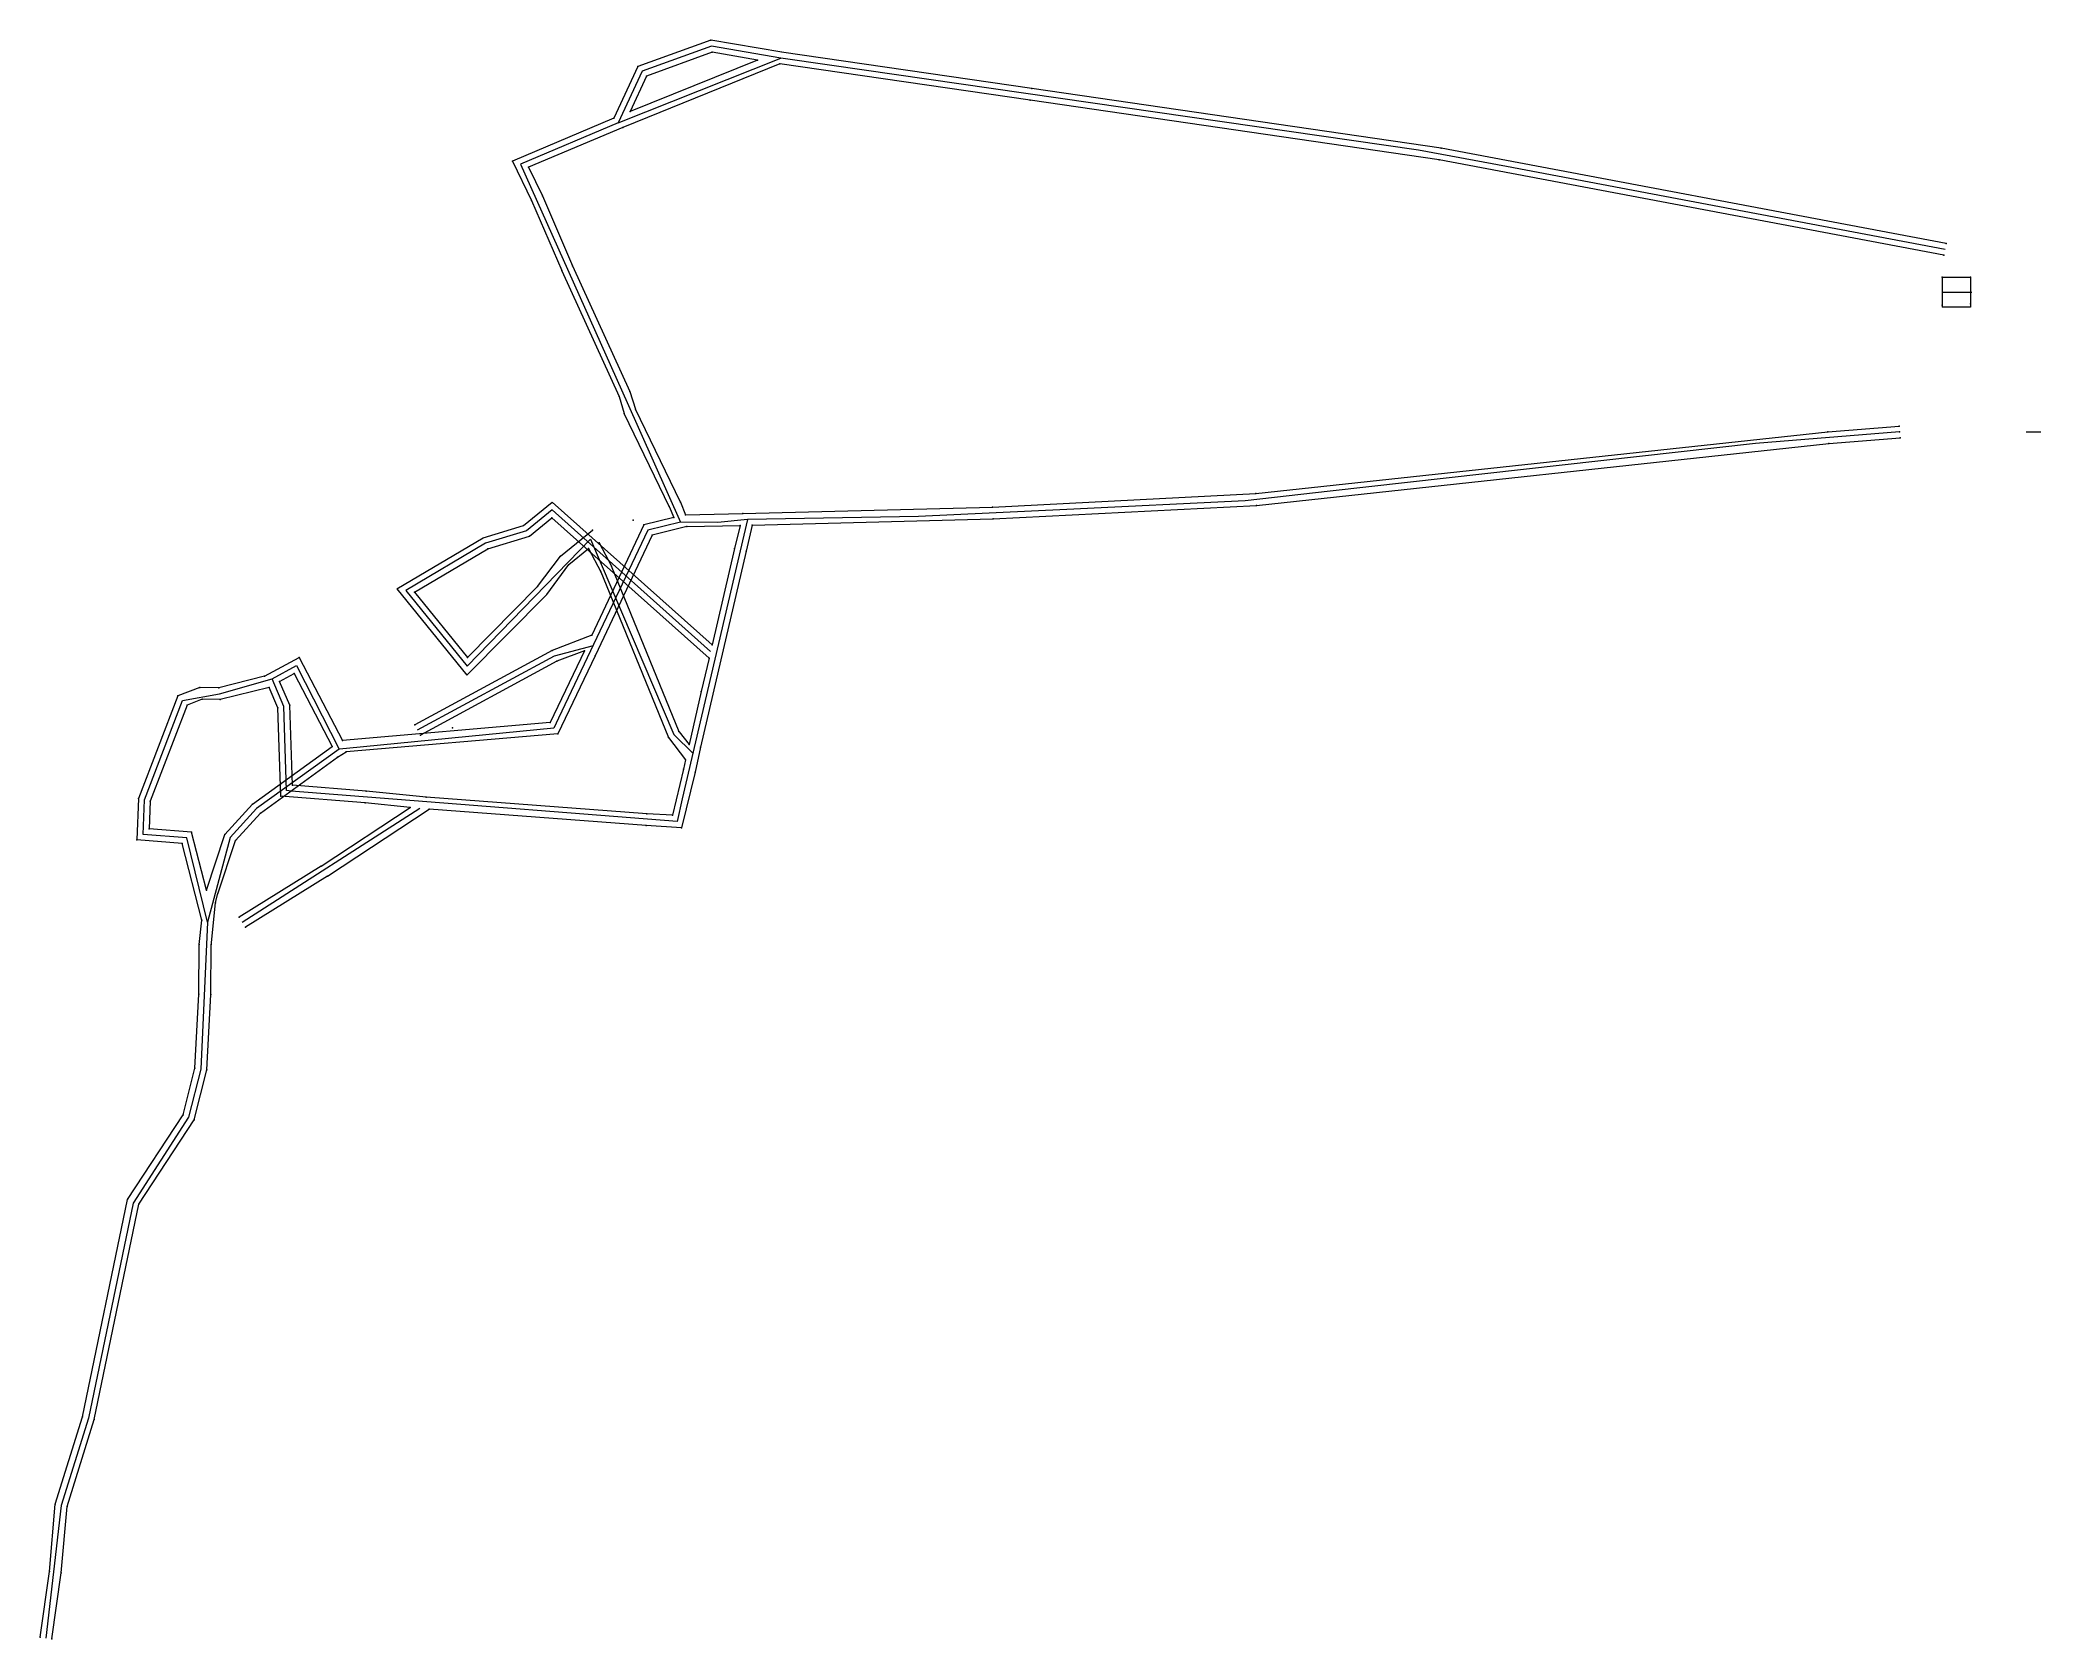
# Model space of a CAD drawing. Header units: millimetres. Extents: x 633707 to 634379, y 4414814 to 4415351.
import ezdxf

# ---------------------------------------------------------------- set-up
doc = ezdxf.new("R2010")
doc.units = ezdxf.units.MM
for name, color, linetype, lineweight in [('DESENDRE_DUZENLEM', 1, 'Continuous', 0), ('GEOFENCE', 3, 'Continuous', 0), ('INIT_COORD', 150, 'Continuous', 0), ('LAGIM_DUZENLEME', 4, 'Continuous', 0), ('TABAN_YOLU_DUZENLEME', 3, 'Continuous', 0), ('YENI_NOKTA_DUZENLEME', 1, 'Continuous', 0)]:
    doc.layers.add(name, color=color, linetype=linetype, lineweight=lineweight)

msp = doc.modelspace()

# ---------------------------------------------------------------- linework, layer by layer
at = {"layer": 'DESENDRE_DUZENLEM', "lineweight": 0}
for p, q in [((633875.53, 4415299.08, 118.29), (633885.7, 4415275.52, 101.86)), ((633871.9, 4415297.42, 118.29), (633882.03, 4415273.94, 101.86)), ((633882.06, 4415273.86, 101.86), (633901.3, 4415231.6, 84.46)), ((633885.7, 4415275.52, 101.86), (633904.94, 4415233.25, 84.46)), ((633918.29, 4415194.42, 55.01), (633903.08, 4415225.91, 84.49)), ((633921.9, 4415196.16, 55.01), (633906.8, 4415227.4, 84.49)), ((634115.23, 4415199.02, 53.92), (634307.48, 4415219.77, 110.22)), ((634307.48, 4415219.77, 110.22), (634331.43, 4415221.69, 116.04)), ((634307.85, 4415215.79, 110.22), (634331.75, 4415217.7, 116.04)), ((634115.55, 4415195.03, 53.92), (634307.85, 4415215.79, 110.22)), ((634026.79, 4415194.48, 54.38), (634115.23, 4415199.02, 53.92)), ((633923.61, 4415191.88, 55.01), (633942.9, 4415192.29, 55.17)), ((633942.9, 4415192.29, 55.17), (634026.79, 4415194.48, 54.38)), ((633946.09, 4415188.37, 55.17), (634026.9, 4415190.48, 54.38)), ((634027, 4415190.48, 54.38), (634115.55, 4415195.03, 53.92)), ((633924.13, 4415187.89, 55.01), (633941.96, 4415188.27, 55.17)), ((633924.13, 4415187.89, 55.01), (633924.13, 4415187.89, 55.17)), ((633940.13, 4415180.54, 53.25), (633932.58, 4415148.12, 39.09)), ((633944.02, 4415179.61, 53.25), (633932.84, 4415131.58, 39.09)), ((633793.78, 4415143.97, 46.99), (633808.36, 4415116.07, 57)), ((633878.78, 4415146.32, 55.32), (633832.68, 4415121.33, 78.29)), ((633931.55, 4415143.68, 53.25), (633928.94, 4415132.46, 39.09)), ((633792.13, 4415138.5, 46.99), (633804.89, 4415114.06, 57)), ((633880.45, 4415142.67, 55.32), (633834.58, 4415117.81, 78.29)), ((633928.94, 4415132.46, 39.09), (633924.82, 4415114.65, 33.7)), ((633932.84, 4415131.58, 39.09), (633928.72, 4415113.77, 33.7)), ((633787.65, 4415097.31, 27.43), (633786.68, 4415126.98, 46)), ((633791.53, 4415101.02, 27.43), (633790.65, 4415127.87, 46)), ((633928.72, 4415113.77, 33.7), (633926.88, 4415105.43, 31.65)), ((633922.99, 4415106.34, 31.65), (633919.23, 4415090.9, 26.62)), ((633926.88, 4415105.43, 31.65), (633922.32, 4415086.71, 26.62)), ((633923.69, 4415109.54, 33.7), (633922.99, 4415106.34, 31.65)), ((633762.65, 4415065.72, 57.5), (633757.63, 4415085.19, 46.37)), ((633761.11, 4415055.7, 57.5), (633754.47, 4415081.43, 46.37))]:
    msp.add_line(p, q, dxfattribs=at)
at = {"layer": 'GEOFENCE'}
for p, q in [((633901.05, 4415323.59, 118), (633955.62, 4415345.32, 117.52)), ((633932.38, 4415349.34, 117.52), (633909.06, 4415340.89, 117.52)), ((633955.62, 4415345.32, 117.52), (633932.38, 4415349.34, 117.52)), ((633972.03, 4415342.95, 117.42), (633955.62, 4415345.32, 117.52)), ((633909.06, 4415340.89, 117.52), (633901.05, 4415323.59, 118)), ((634169.98, 4415314.44, 116.27), (633972.03, 4415342.95, 117.42)), ((633901.05, 4415323.59, 118), (633868.21, 4415309.66, 118.14)), ((634199.46, 4415308.87, 116.18), (634169.98, 4415314.44, 116.27)), ((633868.21, 4415309.66, 118.14), (633904.01, 4415229.58, 84.47)), ((634248.59, 4415299.59, 116.01), (634199.46, 4415308.87, 116.18)), ((634346.85, 4415281.03, 115.68), (634248.59, 4415299.59, 116.01)), ((634345.84, 4415266.68, 115.68), (634355.84, 4415266.68, 115.68)), ((633904.01, 4415229.58, 84.47), (633921.91, 4415189.41, 55.01)), ((634331.59, 4415219.7, 116.04), (634283.15, 4415215.82, 104.26)), ((634374.09, 4415219.7, 116.04), (634379.09, 4415219.7, 116.04)), ((634283.15, 4415215.82, 104.26), (634140.3, 4415199.81, 61.39)), ((634140.3, 4415199.81, 61.39), (634111.73, 4415196.61, 52.82)), ((633878.8, 4415193.52, 42.47), (633870.21, 4415186.43, 42.89)), ((633879.9, 4415192.54, 42.43), (633878.8, 4415193.52, 42.47)), ((633932.07, 4415145.9, 40.62), (633879.9, 4415192.54, 42.43)), ((634001.88, 4415191.26, 54.84), (633944.5, 4415190.33, 55.17)), ((634051.81, 4415193.69, 53.92), (634001.88, 4415191.26, 54.84)), ((634111.73, 4415196.61, 52.82), (634051.81, 4415193.69, 53.92)), ((633870.21, 4415186.43, 42.89), (633856.43, 4415182.29, 42.66)), ((633911, 4415186.74, 54.98), (633881, 4415123.5, 55.6)), ((633921.91, 4415189.41, 55.01), (633911, 4415186.74, 54.98)), ((633934.55, 4415189.27, 55.11), (633921.91, 4415189.41, 55.01)), ((633944.5, 4415190.33, 55.17), (633922.55, 4415096.41, 28.76)), ((633944.5, 4415190.33, 55.17), (633934.55, 4415189.27, 55.11)), ((633856.43, 4415182.29, 42.66), (633829.62, 4415166.42, 42.91)), ((633850.25, 4415140.95, 34.06), (633891.73, 4415183.65, 34.35)), ((633891.73, 4415183.65, 34.35), (633919.7, 4415118.03, 33.96)), ((633829.62, 4415166.42, 42.91), (633850.25, 4415140.95, 34.06)), ((633833.63, 4415119.57, 78.29), (633879.62, 4415144.49, 55.32)), ((633879.62, 4415144.49, 55.32), (633892.74, 4415147.92, 55.27)), ((633767.03, 4415131.76, 45.86), (633784.72, 4415136.71, 45.9)), ((633784.72, 4415136.71, 45.9), (633792.96, 4415141.23, 46.99)), ((633788.66, 4415127.42, 46), (633784.72, 4415136.71, 45.9)), ((633792.96, 4415141.23, 46.99), (633807.27, 4415113.12, 56.73)), ((633754.6, 4415129.44, 45.73), (633767.03, 4415131.76, 45.86)), ((633741.82, 4415096.09, 45.68), (633754.6, 4415129.44, 45.73)), ((633789.59, 4415099.17, 27.43), (633788.66, 4415127.42, 46)), ((633881, 4415123.5, 55.6), (633879.44, 4415120.22, 55.63)), ((633879.44, 4415120.22, 55.63), (633809.78, 4415113.36, 56.69)), ((633919.7, 4415118.03, 33.96), (633926.21, 4415111.65, 33.7)), ((633807.27, 4415113.12, 56.73), (633779.51, 4415093.13, 57)), ((633809.78, 4415113.36, 56.69), (633807.27, 4415113.12, 56.73)), ((633791.18, 4415099.04, 27.42), (633789.59, 4415099.17, 27.43)), ((633821.09, 4415096.68, 27.24), (633791.18, 4415099.04, 27.42)), ((633920.78, 4415088.81, 26.62), (633821.09, 4415096.68, 27.24)), ((633922.55, 4415096.41, 28.76), (633920.78, 4415088.81, 26.62)), ((633741.36, 4415084.46, 45.7), (633741.82, 4415096.09, 45.68)), ((633779.51, 4415093.13, 57), (633770.62, 4415083.42, 57.5)), ((633774.7, 4415054.99, 27.7), (633834.34, 4415093.24, 27.5)), ((633756.05, 4415083.31, 46.37), (633741.36, 4415084.46, 45.7)), ((633763.04, 4415054.99, 57.6), (633756.05, 4415083.31, 46.37)), ((633770.62, 4415083.42, 57.5), (633763.04, 4415054.99, 57.6)), ((633763.04, 4415054.99, 57.6), (633760.77, 4415005.62, 57.73)), ((633760.77, 4415005.62, 57.73), (633756.67, 4414989.44, 57.8)), ((633756.67, 4414989.44, 57.8), (633737.99, 4414960.6, 57.84)), ((633737.99, 4414960.6, 57.84), (633722.99, 4414888.32, 58.46)), ((633722.99, 4414888.32, 58.46), (633713.86, 4414858.98, 58.83)), ((633713.86, 4414858.98, 58.83), (633708.73, 4414814.41, 59.3))]:
    msp.add_line(p, q, dxfattribs=at)
at = {"layer": 'INIT_COORD'}
msp.add_point((634331.59, 4415219.7, 116.04), dxfattribs=at)
at = {"layer": 'LAGIM_DUZENLEME', "lineweight": 0}
for p, q in [((633932.2, 4415351.4, 117.52), (633907.6, 4415342.48, 117.52)), ((633932.56, 4415347.27, 117.52), (633910.52, 4415339.29, 117.52)), ((633956.02, 4415347.28, 117.52), (633932.2, 4415351.4, 117.52)), ((633947.85, 4415344.63, 117.52), (633932.56, 4415347.27, 117.52)), ((634040.04, 4415335.15, 116.68), (633955.91, 4415347.3, 117.52)), ((633907.6, 4415342.48, 117.52), (633899.56, 4415325.13, 118)), ((633955.34, 4415343.34, 117.52), (633902.54, 4415322.05, 118)), ((633947.85, 4415344.63, 117.52), (633905, 4415327.35, 118)), ((633910.52, 4415339.29, 117.52), (633905, 4415327.35, 118)), ((634039.47, 4415331.19, 116.68), (633955.34, 4415343.34, 117.52)), ((634177.53, 4415315.05, 116.25), (634040.04, 4415335.15, 116.68)), ((633899.56, 4415325.13, 118), (633865.5, 4415310.68, 118.14)), ((634176.87, 4415311.11, 116.25), (634039.47, 4415331.19, 116.68)), ((633902.54, 4415322.05, 118), (633870.93, 4415308.63, 118.14)), ((634347.23, 4415283, 115.68), (634177.53, 4415315.05, 116.25)), ((633865.5, 4415310.68, 118.14), (633871.9, 4415297.42, 118.29)), ((633870.93, 4415308.63, 118.14), (633875.53, 4415299.08, 118.29)), ((634346.48, 4415279.07, 115.68), (634176.87, 4415311.11, 116.25)), ((633901.3, 4415231.6, 84.46), (633903.08, 4415225.91, 84.49)), ((633904.94, 4415233.25, 84.46), (633906.8, 4415227.4, 84.49)), ((633919.68, 4415190.92, 55.01), (633909.6, 4415188.46, 54.98)), ((633918.18, 4415194.67, 55.01), (633919.68, 4415190.92, 55.01)), ((633921.9, 4415196.16, 55.01), (633923.61, 4415191.88, 55.01)), ((633909.6, 4415188.46, 54.98), (633892.15, 4415151.37, 55.27)), ((633912.4, 4415185.03, 54.98), (633893.33, 4415144.46, 55.27)), ((633924.13, 4415187.89, 55.01), (633912.4, 4415185.03, 54.98)), ((633941.96, 4415188.27, 55.17), (633940.13, 4415180.54, 53.25)), ((633946.09, 4415188.37, 55.17), (633944.02, 4415179.61, 53.25)), ((633891.09, 4415180.56, 34.35), (633895.19, 4415172.75, 42.09)), ((633894.63, 4415182.42, 34.35), (633898.73, 4415174.61, 42.09)), ((633894.97, 4415173.23, 36.43), (633917.95, 4415117.03, 33.96)), ((633898.67, 4415174.74, 36.43), (633921.45, 4415119.03, 33.96)), ((633892.15, 4415151.37, 55.27), (633878.78, 4415146.32, 55.32)), ((633889.71, 4415146.17, 55.27), (633880.45, 4415142.67, 55.32)), ((633786.68, 4415126.98, 46), (633783.69, 4415133.87, 45.9)), ((633790.65, 4415127.87, 46), (633787.22, 4415135.8, 45.9)), ((633917.95, 4415117.03, 34), (633923.69, 4415109.54, 33.7)), ((633921.54, 4415118.92, 34), (633924.82, 4415114.65, 33.7))]:
    msp.add_line(p, q, dxfattribs=at)
at = {"layer": 'LAGIM_DUZENLEME'}
for p, q in [((634345.84, 4415271.68, 115.68), (634345.84, 4415261.68, 115.68)), ((634345.84, 4415271.68, 115.68), (634355.4, 4415271.68, 115.68)), ((634355.4, 4415271.68, 115.68), (634355.4, 4415261.68, 115.68)), ((634355.4, 4415261.68, 115.68), (634345.84, 4415261.68, 115.68))]:
    msp.add_line(p, q, dxfattribs=at)
for p in [(634345.84, 4415271.68, 115.68), (634355.4, 4415271.68, 115.68), (634345.84, 4415262.31, 115.68), (634355.4, 4415262.7, 115.68)]:
    msp.add_point(p, dxfattribs=at)
at = {"layer": 'TABAN_YOLU_DUZENLEME', "lineweight": 0}
for p, q in [((633869.25, 4415188.23, 42.89), (633878.85, 4415196.16, 42.47)), ((633871.18, 4415184.63, 42.89), (633878.75, 4415190.89, 42.47)), ((633878.75, 4415190.89, 42.47), (633931.55, 4415143.68, 42.16)), ((633878.85, 4415196.16, 42.47), (633932.58, 4415148.12, 42.16)), ((633826.61, 4415166.96, 42.91), (633855.62, 4415184.14, 42.66)), ((633855.62, 4415184.14, 42.66), (633869.25, 4415188.23, 42.89)), ((633857.24, 4415180.45, 42.66), (633871.18, 4415184.63, 42.89)), ((633881.58, 4415178, 34.25), (633892.36, 4415186.74, 34.35)), ((633832.63, 4415165.88, 42.91), (633857.24, 4415180.45, 42.66)), ((633873.96, 4415167.73, 34.26), (633881.58, 4415178, 34.25)), ((633884.49, 4415175.21, 34.25), (633891.09, 4415180.56, 34.35)), ((633877, 4415165.12, 34.26), (633884.49, 4415175.21, 34.25)), ((633826.61, 4415166.96, 42.91), (633850.11, 4415137.95, 34.06)), ((633832.63, 4415165.88, 42.91), (633850.4, 4415143.94, 34.06)), ((633850.11, 4415137.95, 34.06), (633877, 4415165.12, 34.26)), ((633850.4, 4415143.94, 34.06), (633873.96, 4415167.73, 34.26)), ((633782.22, 4415137.62, 45.9), (633793.78, 4415143.97, 46.99)), ((633889.71, 4415146.17, 55.27), (633878.13, 4415122.11, 55.63)), ((633893.31, 4415144.43, 55.27), (633880.75, 4415118.32, 55.63)), ((633782.22, 4415137.62, 45.9), (633766.81, 4415133.76, 45.86)), ((633787.22, 4415135.8, 45.9), (633792.13, 4415138.5, 46.99)), ((633790.2, 4415142, 45.9), (633790.2, 4415142, 46.99)), ((633753.05, 4415130.99, 45.73), (633739.84, 4415096.5, 45.68)), ((633760.5, 4415133.89, 45.86), (633753.05, 4415130.99, 45.73)), ((633766.81, 4415133.76, 45.86), (633760.5, 4415133.89, 45.86)), ((633783.69, 4415133.87, 45.9), (633767.26, 4415129.75, 45.86)), ((633756.15, 4415127.9, 45.73), (633743.81, 4415095.69, 45.68)), ((633761.21, 4415129.88, 45.86), (633756.15, 4415127.9, 45.73)), ((633767.26, 4415129.75, 45.86), (633761.21, 4415129.88, 45.86)), ((633878.13, 4415122.11, 55.63), (633808.36, 4415116.07, 56.45)), ((633880.75, 4415118.32, 55.63), (633809.64, 4415112.17, 56.45)), ((633778.17, 4415094.63, 57), (633804.89, 4415114.06, 57)), ((633780.85, 4415091.64, 57), (633806.66, 4415110.4, 57)), ((633806.66, 4415110.4, 57), (633809.64, 4415112.17, 56.45)), ((633739.84, 4415096.5, 45.68), (633739.29, 4415082.62, 45.7)), ((633815.99, 4415095.04, 27.43), (633787.65, 4415097.31, 27.43)), ((633816.35, 4415099.02, 27.43), (633791.53, 4415101.02, 27.43)), ((633836.47, 4415097.04, 27.5), (633816.35, 4415099.02, 27.43)), ((633910.66, 4415091.42, 26.76), (633836.47, 4415097.04, 27.5)), ((633743.81, 4415095.69, 45.68), (633743.44, 4415086.3, 45.7)), ((633768.86, 4415084.46, 57.5), (633778.17, 4415094.63, 57)), ((633772.39, 4415082.39, 57.5), (633780.85, 4415091.64, 57)), ((633801.17, 4415073.84, 27.65), (633831.15, 4415093.54, 27.5)), ((633803.32, 4415070.47, 27.65), (633837.53, 4415092.94, 27.5)), ((633831.15, 4415093.54, 27.5), (633815.99, 4415095.04, 27.43)), ((633910.38, 4415087.43, 26.76), (633837.53, 4415092.94, 27.5)), ((633919.23, 4415090.9, 26.62), (633910.66, 4415091.42, 26.76)), ((633757.63, 4415085.19, 46.37), (633743.44, 4415086.3, 45.7)), ((633762.65, 4415065.72, 57.5), (633768.86, 4415084.46, 57.5)), ((633922.32, 4415086.71, 26.62), (633910.38, 4415087.43, 26.76)), ((633754.47, 4415081.43, 46.37), (633739.29, 4415082.62, 45.7)), ((633766.45, 4415064.46, 57.5), (633772.39, 4415082.39, 57.5)), ((633801.17, 4415073.84, 27.65), (633773.64, 4415056.68, 27.7)), ((633803.32, 4415070.47, 27.65), (633775.76, 4415053.29, 27.7)), ((633765.72, 4415061.47, 57.6), (633766.54, 4415064.75, 57.5)), ((633764.24, 4415047.08, 57.8), (633765.72, 4415061.47, 57.6)), ((633760.26, 4415047.49, 57.8), (633761.11, 4415055.7, 57.6)), ((633760.11, 4415030.81, 57.85), (633760.26, 4415047.49, 57.8)), ((633764.1, 4415030.68, 57.85), (633764.26, 4415047.45, 57.8)), ((633758.78, 4415005.92, 57.73), (633760.11, 4415030.81, 57.85)), ((633762.76, 4415005.32, 57.73), (633764.1, 4415030.68, 57.85)), ((633754.81, 4414990.25, 57.8), (633758.78, 4415005.92, 57.73)), ((633758.52, 4414988.62, 57.8), (633762.76, 4415005.32, 57.73)), ((633736.19, 4414961.75, 57.84), (633754.81, 4414990.25, 57.8)), ((633739.95, 4414960.2, 57.84), (633758.52, 4414988.62, 57.8)), ((633721.05, 4414888.82, 58.46), (633736.19, 4414961.75, 57.84)), ((633724.93, 4414887.82, 58.46), (633739.95, 4414960.2, 57.84)), ((633711.89, 4414859.37, 58.83), (633721.05, 4414888.82, 58.46)), ((633715.83, 4414858.59, 58.83), (633724.93, 4414887.82, 58.46)), ((633709.92, 4414836.82, 59.28), (633711.89, 4414859.37, 58.83)), ((633713.89, 4414836.37, 59.28), (633715.83, 4414858.59, 58.83)), ((633706.75, 4414814.69, 59.3), (633709.92, 4414836.82, 59.28)), ((633710.71, 4414814.13, 59.3), (633713.89, 4414836.37, 59.28))]:
    msp.add_line(p, q, dxfattribs=at)
at = {"layer": 'YENI_NOKTA_DUZENLEME', "lineweight": 0}
for p in [(633932.2, 4415351.4, 117.52), (633932.56, 4415347.27, 117.52), (633907.6, 4415342.48, 117.52), (633910.52, 4415339.29, 117.52), (633947.85, 4415344.63, 117.52), (633955.34, 4415343.34, 117.52), (634040.04, 4415335.15, 116.68), (633899.56, 4415325.13, 118), (633905, 4415327.35, 118), (634039.47, 4415331.19, 116.68), (633902.54, 4415322.05, 118), (634177.53, 4415315.05, 116.25), (633865.5, 4415310.68, 118.14), (633870.93, 4415308.63, 118.14), (634176.87, 4415311.11, 116.25), (633875.53, 4415299.08, 118.29), (633871.9, 4415297.42, 118.29), (634346.48, 4415279.07, 115.68), (634347.23, 4415283, 115.68), (633882.03, 4415273.94, 101.86), (633885.7, 4415275.52, 101.86), (633901.3, 4415231.6, 84.46), (633904.94, 4415233.25, 84.46), (633903.08, 4415225.91, 84.49), (633906.8, 4415227.4, 84.49), (634307.48, 4415219.77, 110.22), (634331.43, 4415221.69, 116.04), (634331.75, 4415217.7, 116.04), (634307.85, 4415215.79, 110.22), (634115.23, 4415199.02, 53.92), (633878.75, 4415190.89, 42.47), (633918.18, 4415194.67, 55.01), (633919.68, 4415190.92, 55.01), (633921.9, 4415196.16, 55.01), (633923.61, 4415191.88, 55.01), (633942.9, 4415192.29, 55.17), (634026.79, 4415194.48, 54.38), (634027, 4415190.48, 54.38), (634115.55, 4415195.03, 53.92), (633871.18, 4415184.63, 42.89), (633892.36, 4415186.74, 34.35), (633906.03, 4415190.07, 54.98), (633909.6, 4415188.46, 54.98), (633912.4, 4415185.03, 54.98), (633924.13, 4415187.89, 55.01), (633941.96, 4415188.27, 55.17), (633946.09, 4415188.37, 55.17), (633857.24, 4415180.45, 42.66), (633881.58, 4415178, 34.25), (633891.09, 4415180.56, 34.35), (633894.63, 4415182.42, 34.35), (633940.13, 4415180.54, 53.25), (633944.02, 4415179.61, 53.25), (633895.19, 4415172.75, 34.35), (633898.73, 4415174.61, 34.35), (633832.63, 4415165.88, 42.91), (633873.96, 4415167.73, 34.26), (633892.15, 4415151.37, 55.27), (633793.78, 4415143.97, 46.99), (633850.4, 4415143.94, 34.06), (633878.78, 4415146.32, 55.32), (633889.71, 4415146.17, 55.27), (633893.33, 4415144.46, 55.27), (633931.43, 4415143.79, 42.16), (633932.58, 4415148.12, 42.16), (633782.22, 4415137.62, 45.9), (633792.13, 4415138.5, 46.99), (633880.45, 4415142.67, 55.32), (633753.05, 4415130.99, 45.73), (633760.5, 4415133.89, 45.86), (633766.81, 4415133.76, 45.86), (633783.69, 4415133.87, 45.9), (633787.22, 4415135.8, 45.9), (633928.94, 4415132.46, 39.09), (633756.15, 4415127.9, 45.73), (633761.21, 4415129.88, 45.86), (633767.26, 4415129.75, 45.86), (633786.68, 4415126.98, 46), (633790.65, 4415127.87, 46), (633832.68, 4415121.33, 78.29), (633834.58, 4415117.81, 78.29), (633845.4, 4415120.33, 55.84), (633878.13, 4415122.11, 55.63), (633880.75, 4415118.32, 55.63), (633917.95, 4415117.03, 33.7), (633921.45, 4415119.03, 33.7), (633804.89, 4415114.06, 57), (633806.66, 4415110.4, 57), (633808.39, 4415116.08, 56.45), (633809.64, 4415112.17, 56.45), (633924.82, 4415114.65, 33.7), (633928.72, 4415113.77, 33.7), (633922.99, 4415106.34, 31.65), (633926.88, 4415105.43, 31.65), (633739.84, 4415096.5, 45.68), (633787.51, 4415101.34, 27.43), (633787.65, 4415097.31, 27.43), (633791.53, 4415101.02, 27.43), (633816.35, 4415099.02, 27.43), (633836.47, 4415097.04, 27.5), (633743.81, 4415095.69, 45.68), (633778.17, 4415094.63, 57), (633780.85, 4415091.64, 57), (633815.99, 4415095.04, 27.43), (633831.15, 4415093.54, 27.5), (633837.53, 4415092.94, 27.5), (633910.66, 4415091.42, 26.76), (633919.23, 4415090.9, 26.62), (633743.44, 4415086.3, 45.7), (633757.63, 4415085.19, 46.37), (633768.86, 4415084.46, 57.5), (633910.38, 4415087.43, 26.76), (633922.32, 4415086.71, 26.62), (633739.29, 4415082.62, 45.7), (633754.47, 4415081.43, 46.37), (633772.39, 4415082.39, 57.5), (633801.17, 4415073.84, 27.65), (633803.32, 4415070.47, 27.65), (633762.65, 4415065.72, 57.5), (633765.72, 4415061.47, 57.6), (633773.64, 4415056.68, 27.7), (633761.11, 4415055.7, 57.5), (633775.76, 4415053.29, 27.7), (633760.26, 4415047.49, 57.8), (633764.26, 4415047.45, 57.8), (633760.11, 4415030.81, 57.85), (633764.1, 4415030.68, 57.85), (633758.78, 4415005.92, 57.73), (633762.76, 4415005.32, 57.73), (633754.81, 4414990.25, 57.8), (633758.52, 4414988.62, 57.8), (633736.19, 4414961.75, 57.84), (633739.95, 4414960.2, 57.84), (633721.05, 4414888.82, 58.46), (633724.93, 4414887.82, 58.46), (633711.89, 4414859.37, 58.83), (633715.83, 4414858.59, 58.83), (633709.92, 4414836.82, 59.28), (633713.89, 4414836.37, 59.28), (633706.75, 4414814.69, 59.3), (633710.71, 4414814.13, 59.3)]:
    msp.add_point(p, dxfattribs=at)

doc.saveas('drawing.dxf')
